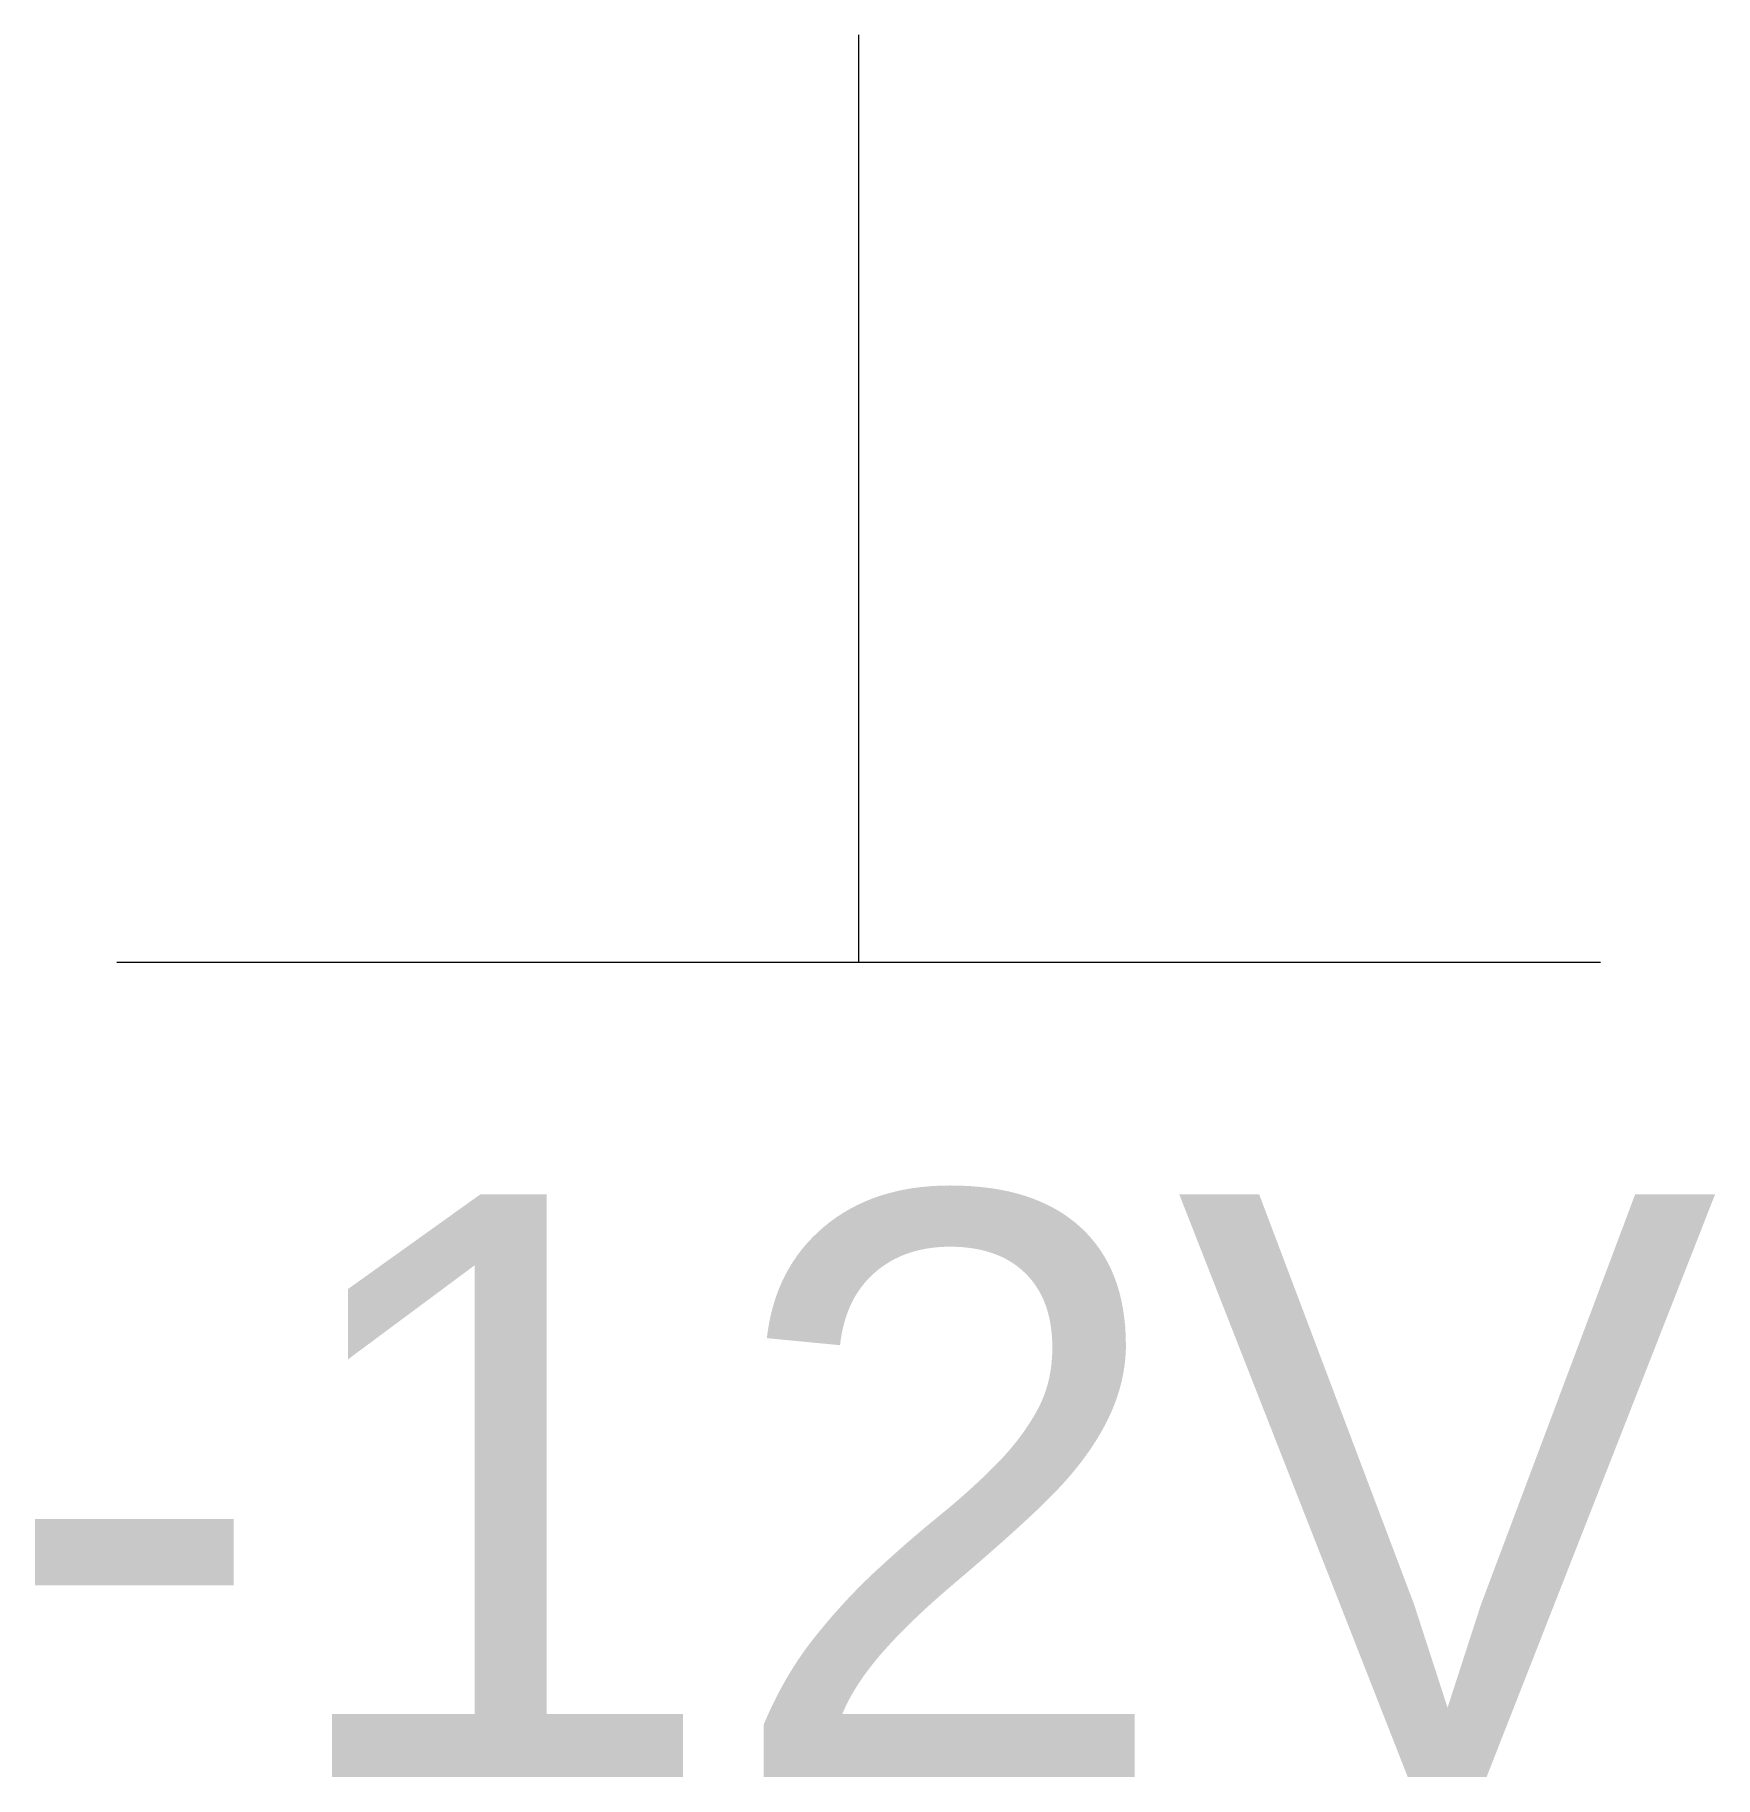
# Model space of a CAD drawing. Header units: millimetres. Extents: x -3.55 to 3.69, y -7.51 to 0.
import ezdxf

# ---------------------------------------------------------------- set-up
doc = ezdxf.new("R2010")
doc.units = ezdxf.units.MM
doc.layers.add('OBJECT', color=178, linetype='Continuous', lineweight=20, true_color=0x000000)
doc.layers.add('TEXT', color=178, linetype='Continuous', lineweight=25, true_color=0x000000)
doc.styles.add('textstyle0', font='')
doc.styles.get('textstyle0').set_extended_font_data('Liberation Sans')

msp = doc.modelspace()

# ---------------------------------------------------------------- linework, layer by layer
at = {"layer": 'OBJECT'}
for p, q in [((0, -4), (0, 0)), ((-3.2, -4), (3.2, -4))]:
    msp.add_line(p, q, dxfattribs=at)

# ---------------------------------------------------------------- texts
at = {"layer": 'TEXT', "insert": (0, -5), "char_height": 0.4, "attachment_point": 2, "style": 'textstyle0'}
msp.add_mtext('\\H2.51429;-12V', dxfattribs=at)

doc.saveas('drawing.dxf')
